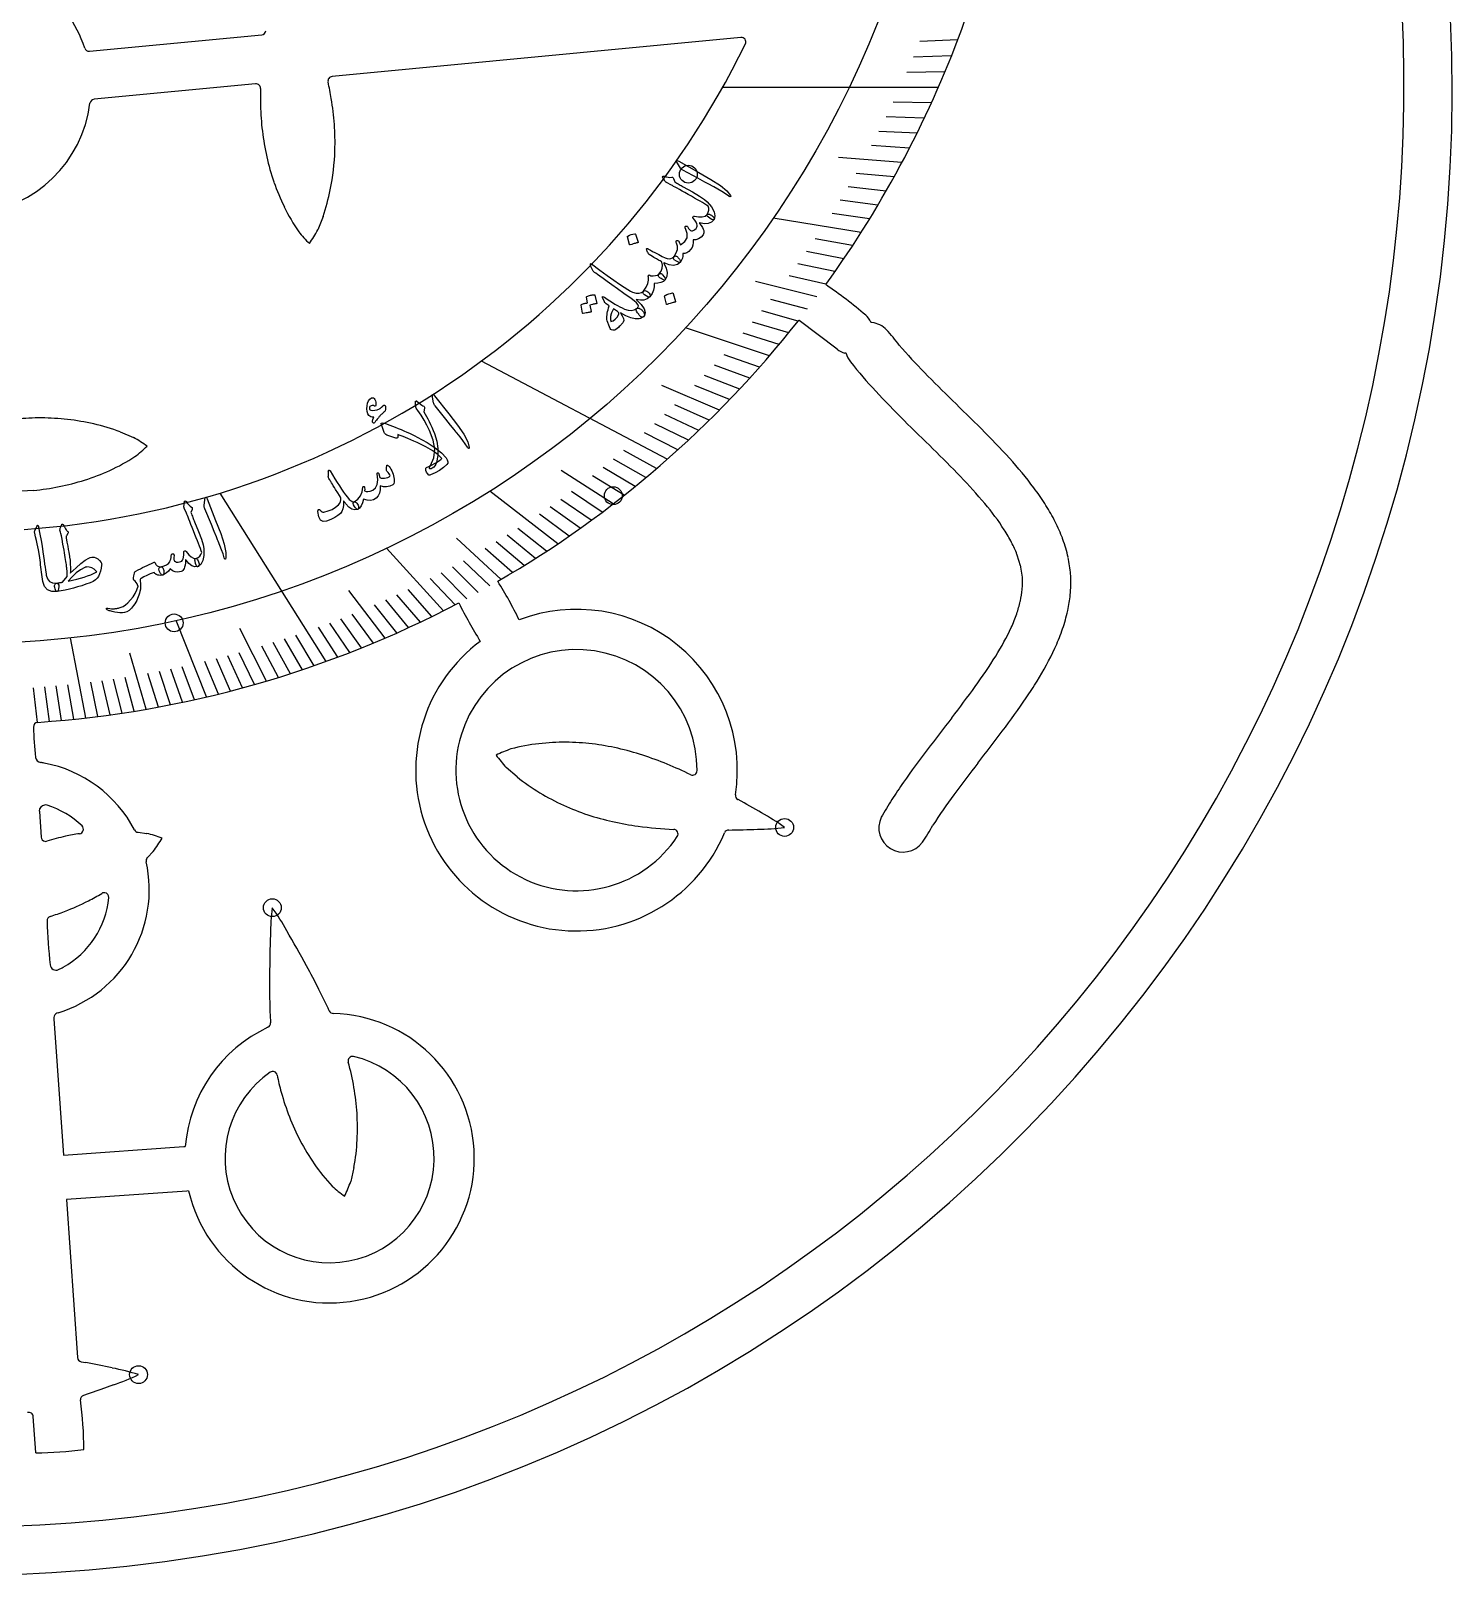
# Model space of a CAD drawing. Header units: millimetres. Extents: x -82 to 82, y -82 to 82.
# Drawn here: x 3.7 to 82.3, y -82.3 to 3.1 of the extents above; entities that cross this region are included whole.
import ezdxf

# ---------------------------------------------------------------- set-up
doc = ezdxf.new("R2010")
doc.units = ezdxf.units.MM
for name, color, linetype in [('CUT_INNER', 6, 'Continuous'), ('CUT_OUTER', 1, 'Continuous'), ('ENGRAVE', 7, 'Continuous'), ('ENGRAVE_FINE', 8, 'Continuous'), ('TEXT', 5, 'Continuous')]:
    doc.layers.add(name, color=color, linetype=linetype)

msp = doc.modelspace()

# ---------------------------------------------------------------- linework, layer by layer
at = {"layer": 'CUT_INNER'}
for points in [[(6.915, 2.003), (16.449, 2.916)], [(42.982, 2.774), (20.344, 0.606)], [(16.113, 0.201), (7.169, -0.655)], [(19.846, -7.139), (19.556, -7.878), (19.554, -7.882)], [(48.306, -14.491), (46.196, -12.895), (46.186, -12.887), (46.147, -12.938)], [(50.173, -12.987), (50.184, -13.016)], [(48.806, -14.72), (48.805, -14.714), (48.74, -14.701)], [(8.622, -19.068), (9.353, -19.376), (9.357, -19.379)], [(3.817, -22.305), (3.152, -22.351)], [(58.459, -26.484), (58.279, -25.898)], [(58.559, -27.109), (58.474, -26.549)], [(58.554, -27.786), (58.556, -27.756)], [(58.447, -28.45), (58.452, -28.426)], [(30.591, -38.17), (29.992, -37.65), (29.989, -37.647)], [(4.141, -40.063), (4.141, -40.076), (4.241, -41.502)], [(42.802, -39.41), (42.83, -39.425)], [(9.603, -41.23), (10.081, -41.291), (10.087, -41.292)], [(10.444, -42.289), (10.44, -42.294), (10.12, -42.632)], [(4.944, -51.551), (4.944, -51.563), (5.471, -59.096), (12.132, -58.63), (12.223, -58.628)], [(21.558, -59.781), (21.382, -60.554), (21.381, -60.559)], [(12.403, -61.083), (12.304, -61.094), (5.643, -61.56), (5.643, -61.56), (6.255, -70.31)], [(6.458, -70.538), (6.717, -70.588)], [(8.239, -71.817), (7.54, -72.068), (6.839, -72.313), (6.588, -72.399)], [(3.947, -75.581), (3.946, -75.576), (3.946, -75.571), (3.806, -73.574)], [(6.61, -75.395), (6.605, -75.396)]]:
    msp.add_lwpolyline(points, dxfattribs=at)
for centre, radius, start, end in [((0, 0), 79.679, 187.80326, 64.33658), ((0.002, 0.002), 6.998, 18.11177, 53.42777), ((0.001, 23.532), 58.817, 324.14845, 340.31332), ((16.426, 3.165), 0.25, 275.4688, 352.13932), ((43.006, 2.525), 0.25, 333.80859, 95.4688), ((0, 23.532), 48.112, 273.93291, 333.96509), ((6.891, 2.252), 0.25, 197.57812, 275.4688), ((16.136, -0.048), 0.25, 358.19762, 95.4688), ((20.368, 0.357), 0.25, 95.4688, 192.73998), ((7.987, -2.549), 12.467, 8.90486, 13.22262), ((7.193, -0.904), 0.25, 95.4688, 172.26563), ((28.825, -0.552), 12.448, 177.71421, 182.01426), ((4.95, -3.178), 15.565, 4.18248, 9.45934), ((0, 0), 7, 198.11788, 352.85878), ((31.954, -0.593), 15.575, 181.46051, 186.73077), ((30.183, -0.797), 13.792, 186.7511, 192.71858), ((6.723, -3.043), 13.787, 358.18974, 4.16208), ((29.432, -0.962), 13.023, 192.73733, 199.14773), ((7.622, -3.075), 12.888, 348.42199, 358.20406), ((28.999, -1.115), 12.564, 199.13782, 205.97318), ((8.588, -3.284), 11.9, 341.09444, 348.47443), ((26.899, -2.181), 10.21, 205.7562, 214.63654), ((25.493, -2.289), 9.02, 219.15083, 224.80993), ((10.287, -2.825), 10.557, 326.53997, 331.37447), ((32.392, -33.351), 27.145, 49.8663, 55.73763), ((49.051, -13.505), 1.235, 24.7859, 47.2859), ((0.005, 23.527), 58.811, 300.12836, 321.68105), ((50.175, -13.475), 0.459, 82.66956, 88.84486), ((50.088, -14.345), 1.333, 44.33015, 83.76194), ((42.653, -21.047), 11.342, 36.7328, 42.30235), ((49.051, -13.505), 1.235, 232.9109, 255.4109), ((76.076, 6.736), 32.141, 220.79534, 224.47898), ((50.093, -14.344), 1.341, 196.259, 218.89628), ((68.712, 0.185), 24.957, 218.01791, 222.93153), ((119.005, 48.775), 92.226, 224.42736, 225.78066), ((88.639, 18.668), 52.136, 222.88685, 225.36753), ((-77.202, -152.824), 189.091, 45.09261, 45.77451), ((4.197, -32.364), 14.07, 89.74284, 95.39938), ((4.206, -31.605), 13.311, 83.54692, 89.76636), ((4.258, -31.121), 12.824, 76.94495, 83.53687), ((4.479, -30.223), 11.9, 69.62564, 77.00563), ((316.249, 249.037), 375.982, 225.34828, 225.69023), ((4.064, -28.512), 10.557, 55.07117, 59.90567), ((24.6, -50.72), 44.908, 42.24333, 45.11841), ((3.846, -11.89), 10.21, 294.2874, 303.16774), ((3.918, -13.298), 9.02, 307.68203, 313.34113), ((2.881, -71.995), 72.639, 43.99774, 45.70198), ((2.834, -9.763), 12.564, 287.66902, 294.50438), ((41.117, -35.746), 22.614, 36.91461, 42.28924), ((2.547, -8.571), 13.792, 275.2823, 281.24978), ((2.693, -9.326), 13.023, 281.26853, 287.67893), ((34.67, -41.335), 28.473, 39.99013, 44.04924), ((45.237, -32.477), 17.357, 32.97623, 36.45851), ((45.48, -32.3), 14.385, 32.91703, 40.09122), ((48.555, -30.168), 13.317, 27.94726, 32.41063), ((51.013, -28.732), 10.473, 21.6982, 27.3102), ((49.115, -29.836), 9.995, 27.71092, 32.38227), ((50.111, -29.124), 8.784, 21.9208, 26.62188), ((58.65, -25.729), 2.267, 18.36081, 22.54828), ((54.008, -27.54), 7.248, 12.18218, 20.38862), ((57.654, -26.103), 0.658, 18.15218, 23.05951), ((57.826, -26.663), 0.658, 9.92303, 15.74149), ((49.503, -28.201), 11.795, 6.08938, 10.70064), ((9.158, -39.982), 23.972, 25.99874, 31.83067), ((49.097, -27.352), 9.468, 357.54986, 1.21658), ((58.145, -27.17), 0.419, 2.62205, 8.31891), ((54.113, -27.403), 7.13, 354.50511, 2.71131), ((58.832, -27.084), 2.404, 0.42937, 3.19999), ((48.55, -26.524), 10.084, 349.12845, 352.80792), ((49.605, -26.682), 11.69, 348.82484, 353.10028), ((0.002, 23.525), 58.81, 273.94352, 297.72603), ((49.481, -17.625), 24.661, 206.25284, 211.91262), ((33.878, -37.791), 8.902, 351.19973, 110.89126), ((45.138, -24.969), 13.756, 342.36041, 345.34019), ((58.845, -28.528), 2.267, 345.14912, 349.33658), ((45.007, -23.915), 14.251, 327.95876, 335.21919), ((49.013, -25.864), 9.797, 335.75175, 340.48291), ((51.395, -26.773), 9.921, 340.49029, 346.38167), ((33.878, -37.791), 8.903, 126.78561, 337.0819), ((49.043, -25.865), 12.442, 335.38603, 340.16748), ((33.878, -37.791), 6.677, 359.75493, 326.68394), ((33.074, -16.51), 28.295, 323.96276, 328.06915), ((44.93, -23.865), 17.014, 328.08981, 335.03145), ((-2.674, 9.416), 72.455, 322.29699, 324.01479), ((39.298, -20.536), 23.556, 325.76433, 328.45676), ((21.519, -8.425), 45.068, 322.86826, 325.75155), ((356.956, -268.449), 382.015, 142.31108, 142.64569), ((4.064, -35.396), 0.25, 94.04392, 184), ((26.563, -34.65), 22.761, 181.92104, 186.14357), ((-94.938, 79.63), 191.067, 322.22727, 322.89734), ((33.275, -45.115), 9.02, 109.61953, 115.27863), ((32.907, -46.476), 10.21, 96.2249, 105.10524), ((33.209, -48.811), 12.564, 89.60652, 96.44188), ((33.208, -49.27), 13.023, 83.20603, 89.61643), ((33.113, -50.033), 13.792, 77.2198, 83.18728), ((32.713, -51.77), 15.575, 71.92921, 77.19947), ((95.204, -68.674), 52.737, 142.62877, 145.04747), ((4.26, -37.043), 0.329, 187.4395, 260.116), ((2.492, -47.94), 10.71, 79.68533, 80.8045), ((3.105, -44.405), 7.122, 27.65803, 79.45074), ((37.853, -30.604), 10.557, 217.00867, 221.84317), ((31.647, -55.025), 19, 67.57266, 71.91624), ((29.395, -60.491), 24.911, 64.29518, 67.58155), ((128.771, -93.743), 91.959, 142.21847, 143.58186), ((37.989, -28.849), 11.9, 231.56314, 238.94313), ((40.305, -37.818), 0.25, 245.10442, 359.64844), ((73.889, -53.764), 26.725, 145.0692, 147.54359), ((38.477, -28.064), 12.824, 238.88245, 245.47437), ((42.923, -39.191), 0.25, 171.2157, 241.08966), ((80.624, -58.254), 32.146, 143.53706, 147.20286), ((4.469, -40.047), 0.329, 97.14557, 182.90681), ((4.469, -40.058), 0.34, 72.29704, 96.87744), ((3.106, -44.403), 4.894, 46.03951, 72.56578), ((38.677, -27.62), 13.311, 245.48442, 251.70386), ((-9.015, -132.249), 106.321, 60.01367, 60.8156), ((38.097, -51.167), 12.549, 54.42512, 61.30067), ((61.485, -46.165), 12.183, 146.38963, 151.77084), ((6.33, -41.06), 0.25, 277.60418, 46.05469), ((39.05, -26.474), 14.516, 251.72522, 257.38338), ((39.591, -24.034), 17.016, 257.40066, 262.23733), ((40.22, -19.389), 21.703, 262.24826, 267.47241), ((43.771, -28.519), 12.547, 270.57049, 277.45315), ((51.951, -40.99), 1.335, 153.93218, 323.38067), ((43.844, -35.502), 11.123, 325.60527, 331.31631), ((4.49, -41.484), 0.25, 184, 258.31963), ((4.49, -41.484), 0.25, 258.31963, 286.90411), ((7.684, -51.431), 10.197, 101.88153, 107.82338), ((7.329, -48.675), 7.43, 97.46916, 103.57899), ((9.634, -40.982), 0.25, 207.77807, 262.77575), ((7.46, -51.517), 10.557, 70.75867, 75.59317), ((3.205, -36.908), 9.02, 323.36953, 329.02863), ((39.249, -41.321), 0.25, 326.60156, 86.77058), ((42.308, -41.355), 0.25, 90.78992, 157.14844), ((40.646, 58.234), 99.353, 270.95682, 271.87446), ((10.301, -42.804), 0.25, 136.59925, 192.30469), ((3.105, -44.405), 7.122, 286.94232, 12.55185), ((3.105, -44.405), 4.896, 298.81274, 354.8339), ((0.607, -32.728), 13.792, 290.9698, 296.93728), ((3.449, -38.006), 7.801, 295.88819, 302.15443), ((7.733, -44.823), 0.25, 83.10518, 121.77082), ((7.733, -44.823), 0.25, 354.72656, 83.10518), ((4.815, -46.126), 0.25, 107.00635, 184), ((37.218, -45.068), 32.67, 181.88545, 186.16012), ((2.044, -36.86), 9.421, 286.63864, 291.80311), ((29.472, -47.034), 12.539, 172.54584, 179.42707), ((6.825, -52.712), 12.558, 28.6969, 35.57384), ((116.969, -50.181), 100.089, 178.12617, 179.40111), ((-63.978, -93.988), 94.51, 28.6853, 30.03557), ((5.063, -48.531), 0.329, 187.47677, 294.57421), ((3.268, -44.714), 4.547, 295.13639, 298.89134), ((-23.648, -71.932), 48.543, 26.95566, 28.69673), ((65.461, -49.62), 48.578, 179.42713, 181.16574), ((-4.883, -62.432), 27.51, 24.28358, 27.0349), ((5.273, -51.535), 0.33, 131.26492, 182.8952), ((5.279, -51.544), 0.34, 106.75922, 130.99469), ((20.209, -59.273), 8.012, 193.05159, 88.5486), ((41.342, -50.186), 24.453, 180.99033, 183.74301), ((20.419, -51.013), 0.25, 204.89558, 268.24219), ((20.208, -59.273), 8.012, 115.19479, 175.3852), ((16.692, -51.797), 0.25, 294.97722, 3.22942), ((20.209, -59.273), 5.787, 124.64182, 76.69413), ((21.484, -53.885), 0.25, 76.99236, 195.5664), ((17.062, -54.717), 0.25, 11.38135, 124.80469), ((27.807, -52.683), 10.686, 190.70649, 195.92239), ((7.255, -57.834), 14.517, 9.8503, 15.50846), ((8.442, -57.623), 13.311, 3.60942, 9.82886), ((30.832, -51.965), 13.792, 195.3448, 201.31228), ((30.114, -52.24), 13.023, 201.33103, 207.74143), ((8.928, -57.59), 12.824, 357.00745, 3.59937), ((29.708, -52.456), 12.564, 207.73152, 214.56688), ((9.851, -57.651), 11.9, 349.68814, 357.06813), ((27.791, -53.824), 10.21, 214.3499, 223.23024), ((11.462, -56.943), 10.557, 335.13367, 339.96817), ((26.418, -54.141), 9.02, 227.74453, 233.40363), ((6.505, -70.293), 0.25, 184, 259.15216), ((-13.792, -174.912), 106.321, 78.07617, 78.8781), ((5.861, -83.208), 12.538, 72.48316, 79.36472), ((4.23, -59.928), 12.547, 288.6329, 295.51564), ((6.668, -72.636), 0.25, 108.84969, 184), ((-15.49, -75.558), 22.101, 0.42174, 7.55099), ((3.557, -73.591), 0.25, 4, 104.83308), ((3.79, -54.173), 21.408, 270.4213, 277.556)]:
    msp.add_arc(centre, radius, start, end, dxfattribs=at)
at = {"layer": 'CUT_OUTER'}
msp.add_arc((0, 0), 82.35, 188.43803, 185.62553, dxfattribs=at)
at = {"layer": 'ENGRAVE'}
for points in [[(53.905, 0), (41.965, 0)], [(49.638, -8.021), (44.769, -7.235)], [(44.557, -14.863), (39.915, -13.314)], [(38.902, -20.584), (28.619, -15.143)], [(20.017, -31.775), (14.145, -22.454)], [(32.847, -25.26), (29.071, -22.356)], [(26.521, -28.967), (23.358, -25.512)], [(13.399, -33.739), (11.72, -29.51)], [(6.715, -34.901), (5.863, -30.472)]]:
    msp.add_lwpolyline(points, dxfattribs=at)
for centre, radius in [((0, 23.532), 54.322), ((40.068, -4.803), 0.494), ((35.914, -22.599), 0.494), ((11.602, -29.64), 0.494), ((45.399, -40.961), 0.494), ((17.039, -45.406), 0.494), ((9.635, -71.251), 0.494)]:
    msp.add_circle(centre, radius, dxfattribs=at)
at = {"layer": 'ENGRAVE_FINE'}
for points in [[(54.983, 2.641), (52.876, 2.54)], [(54.636, 1.749), (52.527, 1.681)], [(54.276, 0.868), (52.167, 0.835)], [(53.523, -0.856), (51.414, -0.823)], [(53.131, -1.7), (51.023, -1.633)], [(52.727, -2.533), (50.621, -2.431)], [(52.314, -3.353), (50.21, -3.218)], [(51.891, -4.161), (48.381, -3.879)], [(51.458, -4.957), (49.36, -4.755)], [(51.016, -5.741), (48.923, -5.505)], [(50.565, -6.513), (48.477, -6.244)], [(50.106, -7.273), (48.023, -6.971)], [(49.162, -8.758), (47.092, -8.389)], [(48.678, -9.483), (46.615, -9.081)], [(48.187, -10.196), (46.132, -9.761)], [(47.183, -11.587), (43.78, -10.751)], [(47.688, -10.897), (45.642, -10.429)], [(46.67, -12.265), (44.643, -11.732)], [(46.152, -12.931), (44.135, -12.366)], [(45.095, -14.23), (43.101, -13.601)], [(45.626, -13.587), (43.621, -12.989)], [(43.466, -16.095), (41.511, -15.371)], [(44.014, -15.484), (42.046, -14.792)], [(42.912, -16.694), (40.971, -15.939)], [(41.789, -17.859), (38.599, -16.496)], [(42.353, -17.282), (40.427, -16.496)], [(41.221, -18.425), (39.326, -17.578)], [(40.069, -19.526), (38.208, -18.619)], [(40.647, -18.981), (38.769, -18.104)], [(39.488, -20.06), (37.644, -19.124)], [(38.312, -21.097), (36.505, -20.102)], [(35.915, -23.048), (33.034, -21.199)], [(37.12, -22.093), (35.353, -21.041)], [(37.718, -21.6), (35.931, -20.577)], [(36.519, -22.575), (34.772, -21.495)], [(34.697, -23.962), (33.014, -22.8)], [(35.307, -23.51), (33.603, -22.375)], [(33.466, -24.837), (31.829, -23.622)], [(34.083, -24.404), (32.423, -23.216)], [(31.6, -26.076), (30.035, -24.785)], [(32.225, -25.673), (30.635, -24.406)], [(29.712, -27.23), (27.227, -24.953)], [(30.343, -26.855), (28.828, -25.514)], [(30.973, -26.47), (29.432, -25.154)], [(29.078, -27.596), (27.615, -26.207)], [(27.163, -28.638), (25.782, -27.182)], [(27.803, -28.3), (26.394, -26.866)], [(28.441, -27.952), (27.005, -26.541)], [(23.287, -30.48), (21.273, -27.844)], [(25.233, -29.599), (23.936, -28.078)], [(25.878, -29.287), (24.553, -27.788)], [(23.937, -30.195), (22.7, -28.634)], [(24.585, -29.901), (23.319, -28.36)], [(20.674, -31.533), (19.59, -29.88)], [(21.329, -31.282), (20.214, -29.647)], [(21.983, -31.023), (20.837, -29.406)], [(22.636, -30.756), (21.459, -29.157)], [(16.719, -32.86), (15.237, -29.946)], [(18.041, -32.451), (17.086, -30.733)], [(18.701, -32.234), (17.713, -30.531)], [(19.36, -32.009), (18.339, -30.322)], [(10.063, -34.419), (9.156, -31.315)], [(14.729, -33.412), (13.941, -31.624)], [(15.393, -33.236), (14.572, -31.461)], [(16.057, -33.052), (15.201, -31.291)], [(17.381, -32.659), (16.458, -30.926)], [(10.731, -34.299), (10.152, -32.446)], [(11.399, -34.171), (10.784, -32.328)], [(12.066, -34.035), (11.416, -32.202)], [(12.733, -33.891), (12.048, -32.069)], [(14.065, -33.58), (13.311, -31.78)], [(4.031, -35.148), (3.811, -33.231)], [(4.702, -35.098), (4.446, -33.185)], [(5.373, -35.04), (5.081, -33.132)], [(6.044, -34.974), (5.715, -33.071)], [(7.385, -34.82), (6.984, -32.929)], [(8.055, -34.732), (7.618, -32.847)], [(8.725, -34.635), (8.252, -32.757)], [(9.394, -34.531), (8.885, -32.661)]]:
    msp.add_lwpolyline(points, dxfattribs=at)
at = {"layer": 'TEXT'}
for points in [[(39.467, -4.187), (39.415, -4.093), (39.409, -4.043), (39.449, -4.036), (39.534, -4.072), (40.641, -4.703), (41.321, -5.09), (41.842, -5.431), (42.202, -5.729), (42.401, -5.984), (42.412, -6.013), (42.414, -6.033), (42.408, -6.045), (42.393, -6.049), (42.376, -6.048), (42.355, -6.042), (42.333, -6.031), (42.309, -6.016), (42.125, -5.888), (41.924, -5.76), (41.706, -5.633), (41.471, -5.506), (41.41, -5.472), (41.245, -5.381), (40.976, -5.234), (40.603, -5.029), (39.773, -4.579), (39.731, -4.552), (39.695, -4.524), (39.665, -4.493), (39.641, -4.461)], [(38.794, -5.208), (38.746, -5.131), (38.707, -5.071), (38.678, -5.026), (38.659, -4.998), (38.648, -4.979), (38.642, -4.962), (38.643, -4.946), (38.651, -4.931), (38.664, -4.919), (38.681, -4.912), (38.701, -4.912), (38.724, -4.919), (38.838, -4.951), (38.947, -4.971), (39.053, -4.978), (39.154, -4.971), (39.185, -4.971), (39.211, -4.983), (39.232, -5.008), (39.248, -5.045), (39.313, -5.228), (39.376, -5.264), (39.437, -5.3), (39.497, -5.335), (39.557, -5.369), (39.615, -5.402), (39.672, -5.435), (39.728, -5.466), (39.783, -5.497), (40.295, -5.783), (40.688, -6.016), (40.962, -6.195), (41.117, -6.323), (41.354, -6.617), (41.495, -6.88), (41.541, -7.111), (41.49, -7.311), (41.487, -7.316), (41.484, -7.32), (41.481, -7.324), (41.478, -7.328), (41.436, -7.336), (41.37, -7.312), (41.281, -7.257), (41.169, -7.17), (41.13, -7.135), (41.108, -7.1), (41.104, -7.066), (41.116, -7.033), (41.174, -6.911), (41.202, -6.794), (41.198, -6.682), (41.164, -6.575), (41.074, -6.515), (40.97, -6.449), (40.851, -6.376), (40.719, -6.298), (40.573, -6.213), (40.415, -6.123), (40.244, -6.027), (40.06, -5.926), (39.881, -5.824), (39.72, -5.733), (39.576, -5.653), (39.451, -5.583), (39.343, -5.523), (39.255, -5.474), (39.184, -5.434), (39.133, -5.404), (38.866, -5.268), (38.841, -5.252), (38.821, -5.236), (38.805, -5.222), (38.794, -5.208)], [(39.413, -8.613), (39.402, -8.583), (39.395, -8.555), (39.394, -8.53), (39.399, -8.508), (39.408, -8.489), (39.422, -8.477), (39.441, -8.469), (39.465, -8.468), (39.49, -8.473), (39.513, -8.488), (39.534, -8.513), (39.554, -8.547), (39.562, -8.566), (39.57, -8.586), (39.58, -8.606), (39.59, -8.626), (39.6, -8.646), (39.609, -8.668), (39.618, -8.69), (39.626, -8.713), (39.867, -8.532), (39.996, -8.322), (40.01, -8.083), (39.912, -7.816), (39.899, -7.786), (39.892, -7.759), (39.889, -7.736), (39.892, -7.715), (39.901, -7.697), (39.914, -7.683), (39.931, -7.674), (39.953, -7.671), (39.976, -7.674), (39.998, -7.685), (40.019, -7.704), (40.038, -7.731), (40.082, -7.799), (40.122, -7.852), (40.158, -7.891), (40.19, -7.915), (40.245, -7.936), (40.305, -7.934), (40.368, -7.909), (40.435, -7.862), (40.495, -7.8), (40.537, -7.739), (40.558, -7.677), (40.56, -7.615), (40.539, -7.544), (40.494, -7.456), (40.423, -7.351), (40.328, -7.228), (40.317, -7.212), (40.314, -7.194), (40.319, -7.175), (40.333, -7.153), (40.35, -7.134), (40.369, -7.122), (40.389, -7.118), (40.409, -7.12), (40.64, -7.168), (40.835, -7.169), (40.995, -7.122), (41.12, -7.029), (41.148, -7.012), (41.186, -7.008), (41.233, -7.019), (41.289, -7.044), (41.346, -7.074), (41.395, -7.107), (41.434, -7.143), (41.465, -7.181), (41.489, -7.22), (41.502, -7.254), (41.504, -7.283), (41.494, -7.307), (41.347, -7.45), (41.167, -7.53), (40.952, -7.547), (40.705, -7.502), (40.692, -7.5), (40.685, -7.502), (40.684, -7.51), (40.689, -7.523), (40.777, -7.651), (40.845, -7.761), (40.893, -7.852), (40.922, -7.926), (40.933, -7.991), (40.931, -8.052), (40.917, -8.108), (40.89, -8.162), (40.773, -8.294), (40.64, -8.383), (40.491, -8.431), (40.327, -8.436), (40.341, -8.586), (40.324, -8.726), (40.276, -8.858), (40.197, -8.979), (40.099, -9.079), (39.993, -9.149), (39.879, -9.189), (39.757, -9.199), (39.759, -9.335), (39.739, -9.459), (39.697, -9.568), (39.633, -9.664), (39.587, -9.685), (39.515, -9.67), (39.416, -9.62), (39.289, -9.534), (39.258, -9.5), (39.245, -9.46), (39.251, -9.415), (39.276, -9.365), (39.398, -9.16), (39.462, -8.966), (39.467, -8.784), (39.413, -8.613)], [(36.692, -8.268), (36.691, -8.259), (36.694, -8.25), (36.7, -8.241), (36.71, -8.231), (36.804, -8.185), (36.901, -8.148), (37.002, -8.122), (37.105, -8.105), (37.118, -8.106), (37.128, -8.11), (37.135, -8.118), (37.14, -8.128), (37.286, -8.563), (37.287, -8.576), (37.282, -8.586), (37.269, -8.593), (37.249, -8.598), (37.232, -8.602), (37.206, -8.608), (37.17, -8.618), (37.125, -8.63), (37.071, -8.645), (37.006, -8.664), (36.932, -8.687), (36.847, -8.713), (36.835, -8.715), (36.825, -8.714), (36.82, -8.709), (36.817, -8.7)], [(37.893, -9.247), (37.876, -9.231), (37.857, -9.203), (37.836, -9.163), (37.812, -9.111), (37.792, -9.059), (37.776, -9.017), (37.764, -8.984), (37.756, -8.961), (37.759, -8.933), (37.775, -8.92), (37.802, -8.923), (37.842, -8.941), (37.868, -8.955), (37.898, -8.972), (37.934, -8.991), (37.976, -9.012), (38.022, -9.036), (38.071, -9.063), (38.125, -9.092), (38.182, -9.125), (38.428, -9.255), (38.627, -9.354), (38.781, -9.423), (38.889, -9.462), (38.999, -9.478), (39.1, -9.467), (39.193, -9.429), (39.276, -9.365), (39.299, -9.346), (39.325, -9.334), (39.353, -9.33), (39.384, -9.332), (39.418, -9.342), (39.451, -9.361), (39.481, -9.388), (39.51, -9.424), (39.578, -9.512), (39.621, -9.582), (39.639, -9.632), (39.633, -9.664), (39.464, -9.796), (39.256, -9.848), (39.011, -9.821), (38.728, -9.715), (38.717, -9.712), (38.711, -9.712), (38.71, -9.716), (38.714, -9.723), (38.839, -9.998), (38.895, -10.243), (38.879, -10.457), (38.794, -10.641), (38.778, -10.656), (38.757, -10.663), (38.732, -10.662), (38.702, -10.651), (38.663, -10.632), (38.616, -10.606), (38.56, -10.572), (38.496, -10.533), (38.44, -10.486), (38.412, -10.438), (38.414, -10.386), (38.444, -10.333), (38.557, -10.165), (38.622, -9.998), (38.638, -9.831), (38.606, -9.665), (38.595, -9.653), (38.565, -9.633), (38.518, -9.607), (38.452, -9.574), (38.412, -9.553), (38.363, -9.527), (38.306, -9.494), (38.24, -9.456), (38.166, -9.411), (38.083, -9.362), (37.992, -9.307), (37.893, -9.247)], [(37.254, -12.47), (37.208, -12.389), (37.185, -12.322), (37.185, -12.271), (37.208, -12.235), (37.251, -12.196), (37.281, -12.16), (37.298, -12.128), (37.302, -12.099), (37.272, -12.013), (37.197, -11.915), (37.075, -11.803), (36.908, -11.679), (36.506, -11.4), (36.149, -11.15), (35.837, -10.93), (35.569, -10.74), (35.346, -10.58), (35.167, -10.452), (35.031, -10.354), (34.94, -10.288), (34.881, -10.242), (34.835, -10.201), (34.801, -10.165), (34.779, -10.133), (34.661, -9.868), (34.645, -9.795), (34.65, -9.755), (34.673, -9.747), (34.717, -9.772), (35.176, -10.115), (35.584, -10.415), (35.943, -10.671), (36.252, -10.884), (36.511, -11.056), (36.718, -11.186), (36.874, -11.275), (36.98, -11.325), (37.178, -11.379), (37.346, -11.388), (37.484, -11.354), (37.592, -11.276), (37.627, -11.252), (37.669, -11.244), (37.721, -11.253), (37.78, -11.279), (37.829, -11.309), (37.871, -11.346), (37.906, -11.39), (37.933, -11.441), (37.95, -11.49), (37.955, -11.532), (37.95, -11.566), (37.934, -11.593), (37.788, -11.71), (37.614, -11.774), (37.413, -11.784), (37.185, -11.741), (37.459, -12.018), (37.625, -12.259), (37.685, -12.464), (37.637, -12.633), (37.613, -12.665), (37.587, -12.688), (37.561, -12.703), (37.533, -12.71), (37.5, -12.71), (37.465, -12.697), (37.429, -12.675), (37.392, -12.64), (37.374, -12.619), (37.355, -12.597), (37.337, -12.576), (37.32, -12.555), (37.302, -12.534), (37.285, -12.513), (37.27, -12.492), (37.254, -12.47)], [(38.444, -10.333), (38.481, -10.311), (38.512, -10.297), (38.536, -10.292), (38.553, -10.296), (38.573, -10.308), (38.595, -10.326), (38.619, -10.349), (38.646, -10.378), (38.726, -10.475), (38.778, -10.552), (38.8, -10.607), (38.794, -10.641), (38.685, -10.735), (38.546, -10.802), (38.377, -10.842), (38.18, -10.855), (38.183, -11.041), (38.143, -11.226), (38.059, -11.412), (37.931, -11.597), (37.911, -11.611), (37.887, -11.616), (37.859, -11.61), (37.827, -11.594), (37.639, -11.477), (37.618, -11.464), (37.6, -11.444), (37.585, -11.419), (37.574, -11.388), (37.568, -11.359), (37.569, -11.332), (37.576, -11.305), (37.589, -11.28), (37.739, -11.06), (37.833, -10.852), (37.872, -10.659), (37.856, -10.48), (37.852, -10.457), (37.854, -10.436), (37.861, -10.416), (37.874, -10.398), (37.889, -10.385), (37.906, -10.38), (37.922, -10.383), (37.94, -10.394), (37.955, -10.407), (37.968, -10.416), (37.981, -10.423), (37.993, -10.428), (38.129, -10.432), (38.25, -10.418), (38.355, -10.385), (38.444, -10.333)], [(34.432, -11.607), (34.432, -11.598), (34.435, -11.589), (34.443, -11.581), (34.453, -11.572), (34.502, -11.551), (34.551, -11.532), (34.6, -11.516), (34.649, -11.502), (34.7, -11.491), (34.751, -11.482), (34.803, -11.476), (34.857, -11.472), (34.87, -11.474), (34.88, -11.479), (34.888, -11.488), (34.893, -11.501), (34.998, -11.952), (34.996, -11.96), (34.989, -11.967), (34.977, -11.973), (34.958, -11.977), (34.943, -11.978), (34.921, -11.981), (34.891, -11.987), (34.854, -11.995), (34.809, -12.005), (34.756, -12.018), (34.694, -12.033), (34.624, -12.05), (34.698, -12.403), (34.698, -12.416), (34.691, -12.426), (34.678, -12.432), (34.658, -12.435), (34.64, -12.438), (34.613, -12.442), (34.576, -12.449), (34.53, -12.457), (34.474, -12.468), (34.407, -12.482), (34.33, -12.498), (34.243, -12.517), (34.232, -12.517), (34.224, -12.513), (34.219, -12.507), (34.218, -12.498), (34.136, -12.053), (34.136, -12.044), (34.139, -12.035), (34.147, -12.027), (34.158, -12.018), (34.198, -11.999), (34.239, -11.982), (34.28, -11.968), (34.322, -11.956), (34.365, -11.947), (34.408, -11.939), (34.451, -11.934), (34.494, -11.93)], [(36.533, -12.267), (36.731, -12.335), (36.909, -12.352), (37.068, -12.318), (37.208, -12.235), (37.248, -12.213), (37.293, -12.209), (37.346, -12.223), (37.404, -12.255), (37.432, -12.275), (37.459, -12.296), (37.486, -12.319), (37.512, -12.344), (37.538, -12.37), (37.561, -12.398), (37.583, -12.427), (37.602, -12.459), (37.632, -12.515), (37.648, -12.562), (37.651, -12.6), (37.641, -12.629), (37.579, -12.693), (37.509, -12.743), (37.429, -12.781), (37.341, -12.805), (37.126, -12.808), (36.882, -12.753), (36.61, -12.641), (36.31, -12.472), (36.414, -12.647), (36.475, -12.791), (36.493, -12.905), (36.47, -12.987), (36.446, -13.021), (36.42, -13.055), (36.391, -13.09), (36.359, -13.126), (36.325, -13.163), (36.288, -13.201), (36.247, -13.24), (36.203, -13.28), (36.121, -13.351), (36.053, -13.402), (36.001, -13.432), (35.964, -13.442), (35.886, -13.441), (35.823, -13.423), (35.775, -13.39), (35.741, -13.34), (35.661, -13.162), (35.603, -13.02), (35.567, -12.913), (35.555, -12.842), (35.553, -12.762), (35.556, -12.677), (35.566, -12.589), (35.58, -12.498), (35.599, -12.403), (35.624, -12.305), (35.654, -12.202), (35.69, -12.097), (35.521, -11.972), (35.502, -11.956), (35.484, -11.941), (35.468, -11.928), (35.454, -11.915), (35.441, -11.903), (35.431, -11.892), (35.424, -11.88), (35.419, -11.869), (35.319, -11.625), (35.31, -11.588), (35.326, -11.573), (35.366, -11.583), (35.431, -11.615), (35.578, -11.719), (35.723, -11.817), (35.865, -11.908), (36.005, -11.992), (36.142, -12.07), (36.276, -12.141), (36.407, -12.207), (36.533, -12.267)], [(38.756, -11.554), (38.756, -11.545), (38.759, -11.535), (38.767, -11.525), (38.777, -11.515), (38.877, -11.466), (38.98, -11.426), (39.085, -11.397), (39.193, -11.378), (39.206, -11.379), (39.216, -11.383), (39.223, -11.391), (39.227, -11.402), (39.352, -11.853), (39.353, -11.866), (39.346, -11.877), (39.333, -11.884), (39.312, -11.889), (39.294, -11.894), (39.267, -11.901), (39.229, -11.912), (39.182, -11.925), (39.125, -11.942), (39.057, -11.963), (38.979, -11.987), (38.89, -12.016), (38.877, -12.018), (38.867, -12.017), (38.861, -12.012), (38.859, -12.003)], [(35.917, -12.25), (35.899, -12.284), (35.88, -12.32), (35.862, -12.357), (35.844, -12.397), (35.826, -12.438), (35.811, -12.483), (35.797, -12.53), (35.785, -12.58), (35.773, -12.629), (35.765, -12.678), (35.759, -12.726), (35.757, -12.774), (35.759, -12.821), (35.764, -12.868), (35.772, -12.913), (35.785, -12.958), (35.907, -12.913), (36.02, -12.83), (36.122, -12.71), (36.214, -12.554), (36.22, -12.521), (36.212, -12.485), (36.189, -12.446), (36.152, -12.403)], [(25.912, -17.144), (25.901, -17.038), (25.914, -16.989), (25.954, -16.997), (26.019, -17.063), (26.801, -18.069), (27.282, -18.686), (27.633, -19.2), (27.853, -19.612), (27.94, -19.924), (27.939, -19.954), (27.933, -19.974), (27.923, -19.983), (27.908, -19.981), (27.892, -19.973), (27.875, -19.96), (27.859, -19.942), (27.842, -19.918), (27.721, -19.729), (27.584, -19.535), (27.431, -19.334), (27.262, -19.127), (27.219, -19.073), (27.101, -18.926), (26.909, -18.687), (26.642, -18.355), (26.047, -17.623), (26.018, -17.582), (25.995, -17.542), (25.979, -17.502), (25.969, -17.463)], [(23.267, -17.93), (23.218, -17.972), (23.172, -18.011), (23.131, -18.048), (23.092, -18.081), (23.058, -18.112), (23.029, -18.14), (23.003, -18.166), (22.983, -18.189), (22.962, -18.214), (22.938, -18.244), (22.91, -18.28), (22.877, -18.321), (22.841, -18.368), (22.801, -18.42), (22.758, -18.479), (22.71, -18.544), (22.689, -18.567), (22.667, -18.579), (22.643, -18.58), (22.619, -18.57), (22.586, -18.53), (22.583, -18.464), (22.609, -18.373), (22.665, -18.256), (22.572, -18.252), (22.493, -18.234), (22.43, -18.204), (22.383, -18.162), (22.325, -18.063), (22.29, -17.942), (22.276, -17.799), (22.283, -17.633), (22.312, -17.472), (22.361, -17.344), (22.431, -17.25), (22.523, -17.188), (22.585, -17.173), (22.639, -17.183), (22.684, -17.219), (22.721, -17.28), (22.749, -17.352), (22.768, -17.423), (22.777, -17.491), (22.777, -17.557), (22.768, -17.608), (22.75, -17.638), (22.724, -17.647), (22.689, -17.635), (22.644, -17.613), (22.6, -17.603), (22.557, -17.605), (22.515, -17.618), (22.476, -17.64), (22.445, -17.668), (22.425, -17.703), (22.415, -17.744), (22.414, -17.787), (22.425, -17.821), (22.448, -17.845), (22.483, -17.86), (22.595, -17.88), (22.715, -17.873), (22.843, -17.841), (22.979, -17.782), (22.99, -17.776), (23.002, -17.768), (23.015, -17.758), (23.028, -17.746), (23.043, -17.734), (23.058, -17.72), (23.075, -17.705), (23.093, -17.689), (23.113, -17.672), (23.13, -17.657), (23.146, -17.643), (23.16, -17.631), (23.172, -17.62), (23.183, -17.611), (23.193, -17.604), (23.202, -17.598), (23.221, -17.59), (23.238, -17.588), (23.255, -17.592), (23.27, -17.601), (23.283, -17.612), (23.292, -17.623), (23.299, -17.635), (23.303, -17.648), (23.308, -17.753), (23.304, -17.835), (23.29, -17.894), (23.267, -17.93)], [(26.132, -20.752), (26.096, -20.852), (26.044, -20.94), (25.975, -21.016), (25.891, -21.079), (25.838, -21.106), (25.796, -21.119), (25.765, -21.118), (25.747, -21.102), (25.739, -21.073), (25.744, -21.035), (25.762, -20.988), (25.794, -20.932), (25.978, -20.498), (26.03, -20.028), (25.95, -19.522), (25.742, -18.981), (25.597, -18.697), (25.441, -18.42), (25.274, -18.15), (25.097, -17.888), (25.046, -17.812), (25.009, -17.749), (24.986, -17.7), (24.978, -17.663), (24.976, -17.61), (24.973, -17.563), (24.971, -17.522), (24.969, -17.487), (24.967, -17.458), (24.965, -17.435), (24.965, -17.417), (24.964, -17.405), (24.968, -17.387), (24.974, -17.373), (24.982, -17.363), (24.993, -17.357), (25.009, -17.355), (25.023, -17.355), (25.035, -17.36), (25.045, -17.368), (25.148, -17.465), (25.237, -17.54), (25.312, -17.592), (25.374, -17.622), (25.419, -17.642), (25.449, -17.67), (25.462, -17.706), (25.46, -17.751), (25.42, -17.952), (25.499, -18.077), (25.577, -18.209), (25.653, -18.349), (25.727, -18.496), (25.8, -18.651), (25.872, -18.814), (25.942, -18.984), (26.012, -19.162), (26.141, -19.582), (26.204, -19.986), (26.202, -20.376), (26.132, -20.752)], [(25.581, -21.036), (25.745, -20.96), (25.892, -20.887), (26.021, -20.818), (26.134, -20.754), (26.229, -20.694), (26.307, -20.638), (26.37, -20.587), (26.416, -20.541), (26.216, -20.335), (25.921, -20.121), (25.532, -19.897), (25.051, -19.662), (24.869, -19.578), (24.7, -19.501), (24.546, -19.433), (24.405, -19.372), (24.279, -19.32), (24.166, -19.276), (24.067, -19.242), (23.982, -19.216), (23.983, -19.37), (23.963, -19.4), (23.937, -19.416), (23.905, -19.42), (23.867, -19.41), (23.38, -19.241), (23.331, -19.216), (23.289, -19.183), (23.256, -19.142), (23.231, -19.092), (23.076, -18.664), (23.066, -18.633), (23.064, -18.608), (23.068, -18.59), (23.08, -18.579), (23.16, -18.573), (23.312, -18.609), (23.538, -18.686), (23.837, -18.804), (24.004, -18.872), (24.168, -18.941), (24.327, -19.009), (24.483, -19.077), (24.635, -19.146), (24.782, -19.215), (24.926, -19.284), (25.066, -19.353), (25.611, -19.65), (26.06, -19.94), (26.41, -20.225), (26.66, -20.508), (26.724, -20.621), (26.753, -20.72), (26.746, -20.805), (26.703, -20.876), (26.512, -21.047), (26.295, -21.2), (26.054, -21.334), (25.788, -21.449), (25.763, -21.459), (25.741, -21.463), (25.722, -21.461), (25.706, -21.454), (25.623, -21.378), (25.568, -21.296), (25.541, -21.208), (25.541, -21.113), (25.546, -21.082), (25.555, -21.059), (25.567, -21.044), (25.581, -21.036)], [(21.571, -22.938), (21.613, -22.939), (21.652, -22.952), (21.689, -22.978), (21.723, -23.016), (21.757, -23.067), (21.784, -23.119), (21.803, -23.172), (21.814, -23.225), (21.817, -23.274), (21.81, -23.312), (21.793, -23.342), (21.767, -23.361), (21.606, -23.388), (21.442, -23.344), (21.275, -23.229), (21.107, -23.043), (21.081, -23.009), (21.059, -22.98), (21.04, -22.955), (21.024, -22.935), (21.012, -22.919), (21.003, -22.908), (20.998, -22.902), (20.996, -22.899), (20.983, -22.889), (20.974, -22.888), (20.97, -22.898), (20.97, -22.917), (20.971, -23.135), (20.944, -23.318), (20.89, -23.466), (20.808, -23.579), (20.669, -23.7), (20.493, -23.813), (20.281, -23.918), (20.033, -24.015), (19.848, -24.034), (19.708, -23.951), (19.613, -23.764), (19.563, -23.476), (19.563, -23.439), (19.57, -23.409), (19.583, -23.386), (19.603, -23.37), (19.626, -23.363), (19.649, -23.366), (19.673, -23.38), (19.696, -23.404), (19.746, -23.456), (19.796, -23.49), (19.844, -23.507), (19.892, -23.507), (20.134, -23.445), (20.351, -23.355), (20.542, -23.239), (20.708, -23.097), (20.772, -23.017), (20.814, -22.928), (20.834, -22.83), (20.832, -22.724), (20.81, -22.683), (20.754, -22.59), (20.664, -22.445), (20.539, -22.248), (20.473, -22.142), (20.413, -22.046), (20.361, -21.961), (20.315, -21.885), (20.276, -21.821), (20.243, -21.768), (20.217, -21.727), (20.197, -21.697), (20.171, -21.65), (20.153, -21.606), (20.142, -21.566), (20.139, -21.53), (20.14, -21.483), (20.14, -21.439), (20.141, -21.399), (20.141, -21.361), (20.141, -21.328), (20.141, -21.297), (20.14, -21.27), (20.139, -21.246), (20.14, -21.226), (20.145, -21.211), (20.155, -21.2), (20.17, -21.192), (20.189, -21.192), (20.206, -21.196), (20.22, -21.206), (20.232, -21.221), (20.369, -21.45), (20.502, -21.666), (20.63, -21.868), (20.753, -22.057), (20.871, -22.233), (20.985, -22.396), (21.093, -22.546), (21.195, -22.684), (21.3, -22.807), (21.398, -22.891), (21.488, -22.935), (21.571, -22.938)], [(23.375, -20.919), (23.381, -20.907), (23.394, -20.904), (23.413, -20.908), (23.439, -20.921), (23.474, -20.947), (23.512, -20.99), (23.554, -21.051), (23.601, -21.128), (23.65, -21.218), (23.692, -21.308), (23.726, -21.4), (23.753, -21.493), (23.787, -21.683), (23.791, -21.83), (23.765, -21.934), (23.709, -21.995), (23.541, -22.071), (23.367, -22.106), (23.189, -22.102), (23.007, -22.058), (23.006, -22.273), (22.968, -22.459), (22.895, -22.615), (22.786, -22.742), (22.647, -22.826), (22.482, -22.861), (22.292, -22.848), (22.078, -22.786), (22.029, -22.997), (21.96, -23.164), (21.873, -23.285), (21.767, -23.361), (21.738, -23.359), (21.698, -23.33), (21.647, -23.275), (21.585, -23.194), (21.537, -23.108), (21.518, -23.037), (21.53, -22.98), (21.571, -22.938), (21.766, -22.787), (21.912, -22.602), (22.007, -22.383), (22.052, -22.131), (22.055, -22.117), (22.059, -22.106), (22.066, -22.098), (22.074, -22.092), (22.085, -22.088), (22.097, -22.087), (22.109, -22.088), (22.12, -22.093), (22.137, -22.116), (22.147, -22.163), (22.151, -22.235), (22.149, -22.332), (22.23, -22.366), (22.332, -22.371), (22.455, -22.346), (22.599, -22.291), (22.753, -22.171), (22.844, -21.98), (22.872, -21.719), (22.837, -21.39), (22.835, -21.373), (22.836, -21.36), (22.84, -21.35), (22.848, -21.343), (22.862, -21.338), (22.875, -21.336), (22.887, -21.337), (22.899, -21.341), (22.91, -21.349), (22.92, -21.359), (22.927, -21.37), (22.931, -21.382), (22.984, -21.6), (23.063, -21.62), (23.149, -21.629), (23.243, -21.626), (23.346, -21.612), (23.441, -21.588), (23.507, -21.559), (23.545, -21.525), (23.555, -21.486), (23.541, -21.441), (23.507, -21.385), (23.451, -21.319), (23.375, -21.241), (23.366, -21.212), (23.363, -21.149), (23.366, -21.052), (23.375, -20.919)], [(12.143, -23.196), (12.154, -23.106), (12.162, -23.035), (12.167, -22.982), (12.169, -22.948), (12.173, -22.926), (12.18, -22.909), (12.19, -22.897), (12.205, -22.891), (12.223, -22.889), (12.24, -22.895), (12.256, -22.907), (12.27, -22.927), (12.338, -23.024), (12.411, -23.108), (12.489, -23.179), (12.572, -23.238), (12.597, -23.257), (12.609, -23.283), (12.61, -23.315), (12.599, -23.354), (12.535, -23.538), (12.56, -23.605), (12.586, -23.671), (12.611, -23.736), (12.636, -23.8), (12.66, -23.863), (12.684, -23.924), (12.708, -23.984), (12.732, -24.043), (12.95, -24.586), (13.11, -25.014), (13.21, -25.326), (13.251, -25.523), (13.251, -25.9), (13.196, -26.193), (13.085, -26.402), (12.921, -26.526), (12.916, -26.527), (12.911, -26.529), (12.905, -26.53), (12.9, -26.531), (12.863, -26.511), (12.827, -26.451), (12.792, -26.353), (12.759, -26.215), (12.751, -26.163), (12.756, -26.122), (12.773, -26.093), (12.804, -26.075), (12.926, -26.016), (13.021, -25.942), (13.088, -25.853), (13.129, -25.749), (13.097, -25.645), (13.057, -25.528), (13.011, -25.397), (12.957, -25.253), (12.896, -25.096), (12.83, -24.926), (12.757, -24.744), (12.678, -24.55), (12.602, -24.358), (12.534, -24.186), (12.473, -24.033), (12.419, -23.9), (12.373, -23.787), (12.335, -23.692), (12.305, -23.617), (12.284, -23.561), (12.161, -23.288), (12.152, -23.26), (12.146, -23.235), (12.143, -23.214), (12.143, -23.196)], [(13.308, -22.824), (13.326, -22.719), (13.353, -22.676), (13.389, -22.695), (13.432, -22.777), (13.898, -23.963), (14.184, -24.691), (14.374, -25.284), (14.468, -25.741), (14.463, -26.065), (14.453, -26.094), (14.442, -26.111), (14.43, -26.117), (14.416, -26.111), (14.403, -26.099), (14.391, -26.082), (14.38, -26.059), (14.371, -26.032), (14.309, -25.817), (14.232, -25.591), (14.142, -25.355), (14.039, -25.109), (14.013, -25.044), (13.942, -24.87), (13.825, -24.586), (13.664, -24.193), (13.3, -23.322), (13.284, -23.274), (13.274, -23.229), (13.27, -23.187), (13.271, -23.147)], [(4.021, -24.268), (4.03, -24.252), (4.038, -24.241), (4.045, -24.235), (4.053, -24.234), (4.065, -24.24), (4.077, -24.26), (4.089, -24.293), (4.101, -24.34), (4.175, -24.721), (4.239, -25.075), (4.294, -25.4), (4.339, -25.697), (4.374, -25.951), (4.405, -26.178), (4.434, -26.38), (4.458, -26.555), (4.48, -26.703), (4.497, -26.825), (4.511, -26.921), (4.521, -26.991), (4.585, -27.197), (4.701, -27.341), (4.869, -27.425), (5.087, -27.447), (5.148, -27.457), (5.19, -27.489), (5.212, -27.544), (5.215, -27.622), (5.203, -27.746), (5.185, -27.836), (5.162, -27.891), (5.133, -27.911), (4.825, -27.901), (4.591, -27.804), (4.43, -27.62), (4.343, -27.35), (4.322, -27.219), (4.302, -27.087), (4.283, -26.956), (4.265, -26.824), (4.247, -26.691), (4.23, -26.558), (4.213, -26.425), (4.197, -26.291), (4.166, -26.036), (4.133, -25.807), (4.099, -25.604), (4.064, -25.427), (4.025, -25.256), (3.982, -25.075), (3.934, -24.883), (3.883, -24.68), (3.875, -24.643), (3.873, -24.609), (3.877, -24.578), (3.887, -24.55)], [(5.378, -24.197), (5.389, -24.183), (5.398, -24.173), (5.407, -24.168), (5.415, -24.167), (5.425, -24.171), (5.434, -24.178), (5.444, -24.189), (5.453, -24.204), (5.492, -24.27), (5.529, -24.331), (5.564, -24.387), (5.597, -24.438), (5.628, -24.483), (5.657, -24.522), (5.684, -24.555), (5.71, -24.581), (5.73, -24.603), (5.738, -24.627), (5.736, -24.654), (5.723, -24.684), (5.639, -24.824), (5.629, -24.848), (5.624, -24.874), (5.623, -24.903), (5.627, -24.935), (5.671, -25.176), (5.71, -25.388), (5.743, -25.572), (5.77, -25.727), (5.792, -25.853), (5.808, -25.952), (5.819, -26.022), (5.825, -26.065), (5.839, -26.19), (5.849, -26.31), (5.857, -26.423), (5.862, -26.53), (5.863, -26.631), (5.863, -26.725), (5.86, -26.814), (5.855, -26.896), (6.171, -26.587), (6.446, -26.343), (6.679, -26.166), (6.874, -26.056), (6.962, -26.021), (7.043, -26.001), (7.116, -25.994), (7.181, -26.002), (7.277, -26.035), (7.372, -26.097), (7.467, -26.185), (7.562, -26.301), (7.579, -26.33), (7.589, -26.364), (7.593, -26.404), (7.59, -26.449), (7.563, -26.614), (7.525, -26.773), (7.476, -26.926), (7.415, -27.072), (7.35, -27.17), (7.25, -27.261), (7.115, -27.345), (6.946, -27.421), (6.717, -27.504), (6.488, -27.581), (6.26, -27.652), (6.032, -27.717), (5.806, -27.776), (5.58, -27.828), (5.356, -27.873), (5.133, -27.911), (5.107, -27.907), (5.082, -27.888), (5.057, -27.854), (5.033, -27.807), (5.01, -27.747), (4.995, -27.689), (4.988, -27.633), (4.989, -27.577), (4.999, -27.527), (5.019, -27.489), (5.048, -27.463), (5.087, -27.447), (5.14, -27.439), (5.19, -27.43), (5.236, -27.422), (5.28, -27.412), (5.321, -27.403), (5.359, -27.395), (5.395, -27.387), (5.427, -27.381), (5.687, -27.071), (5.688, -27.059), (5.689, -27.043), (5.689, -27.024), (5.689, -27.001), (5.689, -26.974), (5.688, -26.944), (5.687, -26.91), (5.685, -26.873), (5.683, -26.833), (5.68, -26.79), (5.676, -26.744), (5.67, -26.695), (5.665, -26.644), (5.659, -26.59), (5.652, -26.534), (5.646, -26.476), (5.638, -26.411), (5.627, -26.332), (5.613, -26.241), (5.597, -26.138), (5.578, -26.022), (5.557, -25.895), (5.533, -25.756), (5.507, -25.606), (5.448, -25.273), (5.399, -25.009), (5.359, -24.816), (5.33, -24.693), (5.308, -24.613), (5.293, -24.553), (5.285, -24.512), (5.282, -24.489), (5.293, -24.445), (5.303, -24.404), (5.315, -24.365), (5.327, -24.328), (5.339, -24.294), (5.352, -24.26), (5.365, -24.228), (5.378, -24.197)], [(10.98, -26.987), (10.898, -27.001), (10.823, -27.007), (10.755, -27.003), (10.694, -26.99), (10.666, -26.982), (10.64, -26.97), (10.614, -26.956), (10.589, -26.938), (10.565, -26.919), (10.541, -26.898), (10.517, -26.876), (10.493, -26.853), (10.285, -26.929), (10.096, -27.008), (9.925, -27.09), (9.774, -27.176), (9.744, -27.202), (9.725, -27.232), (9.716, -27.268), (9.719, -27.308), (9.737, -27.474), (9.742, -27.627), (9.734, -27.767), (9.712, -27.895), (9.685, -27.997), (9.654, -28.097), (9.617, -28.196), (9.576, -28.294), (9.53, -28.391), (9.479, -28.486), (9.423, -28.579), (9.362, -28.67), (9.239, -28.828), (9.115, -28.947), (8.989, -29.026), (8.863, -29.067), (8.738, -29.081), (8.605, -29.083), (8.464, -29.071), (8.314, -29.047), (8.241, -29.03), (8.173, -29.013), (8.112, -28.996), (8.057, -28.979), (8.007, -28.963), (7.964, -28.947), (7.926, -28.932), (7.894, -28.918), (7.873, -28.904), (7.861, -28.889), (7.855, -28.87), (7.856, -28.85), (7.864, -28.832), (7.879, -28.822), (7.901, -28.819), (7.929, -28.823), (8.039, -28.844), (8.137, -28.856), (8.225, -28.859), (8.3, -28.855), (8.339, -28.851), (8.38, -28.845), (8.424, -28.837), (8.469, -28.828), (8.516, -28.817), (8.566, -28.804), (8.617, -28.79), (8.671, -28.774), (8.782, -28.724), (8.906, -28.64), (9.044, -28.521), (9.193, -28.369), (9.336, -28.194), (9.451, -28.009), (9.541, -27.814), (9.604, -27.61), (9.606, -27.601), (9.606, -27.593), (9.603, -27.586), (9.598, -27.579), (9.55, -27.485), (9.498, -27.403), (9.441, -27.332), (9.379, -27.272), (9.357, -27.23), (9.354, -27.15), (9.369, -27.033), (9.402, -26.878), (9.415, -26.846), (9.433, -26.82), (9.456, -26.797), (9.485, -26.778), (9.612, -26.71), (9.737, -26.644), (9.86, -26.58), (9.982, -26.518), (10.102, -26.458), (10.223, -26.401), (10.342, -26.346), (10.462, -26.293), (10.491, -26.284), (10.516, -26.284), (10.536, -26.295), (10.552, -26.316), (10.573, -26.367), (10.599, -26.412), (10.628, -26.451), (10.662, -26.484), (10.702, -26.507), (10.752, -26.523), (10.811, -26.531), (10.881, -26.532), (10.916, -26.538), (10.948, -26.558), (10.976, -26.591), (11, -26.638), (11.02, -26.692), (11.033, -26.748), (11.039, -26.805), (11.039, -26.863), (11.032, -26.913), (11.02, -26.951), (11.003, -26.975), (10.98, -26.987)], [(10.87, -26.534), (11.045, -26.485), (11.186, -26.422), (11.292, -26.345), (11.365, -26.254), (11.392, -26.19), (11.415, -26.111), (11.433, -26.018), (11.446, -25.911), (11.452, -25.879), (11.461, -25.853), (11.474, -25.834), (11.489, -25.822), (11.509, -25.812), (11.528, -25.81), (11.547, -25.814), (11.564, -25.825), (11.581, -25.844), (11.592, -25.866), (11.598, -25.893), (11.598, -25.924), (11.589, -26.005), (11.587, -26.071), (11.591, -26.124), (11.6, -26.163), (11.63, -26.214), (11.677, -26.25), (11.74, -26.27), (11.82, -26.276), (11.905, -26.267), (11.974, -26.247), (12.027, -26.216), (12.064, -26.175), (12.096, -26.101), (12.118, -26), (12.131, -25.871), (12.134, -25.715), (12.135, -25.696), (12.145, -25.68), (12.163, -25.668), (12.189, -25.659), (12.215, -25.655), (12.237, -25.657), (12.255, -25.666), (12.27, -25.681), (12.413, -25.865), (12.551, -25.991), (12.683, -26.061), (12.809, -26.073), (12.839, -26.078), (12.87, -26.103), (12.903, -26.148), (12.937, -26.212), (12.958, -26.264), (12.973, -26.316), (12.98, -26.368), (12.98, -26.42), (12.976, -26.461), (12.965, -26.492), (12.948, -26.513), (12.926, -26.525), (12.754, -26.536), (12.585, -26.479), (12.421, -26.355), (12.261, -26.164), (12.252, -26.154), (12.245, -26.152), (12.24, -26.157), (12.235, -26.17), (12.224, -26.321), (12.207, -26.448), (12.186, -26.551), (12.159, -26.631), (12.127, -26.689), (12.088, -26.735), (12.041, -26.771), (11.986, -26.795), (11.815, -26.824), (11.657, -26.81), (11.512, -26.754), (11.38, -26.654), (11.285, -26.779), (11.185, -26.876), (11.079, -26.946), (10.969, -26.99), (10.938, -26.989), (10.908, -26.974), (10.877, -26.944), (10.847, -26.899), (10.781, -26.756), (10.762, -26.648), (10.792, -26.573), (10.87, -26.534)], [(6.759, -26.542), (6.733, -26.546), (6.707, -26.553), (6.68, -26.561), (6.654, -26.572), (6.415, -26.704), (6.184, -26.873), (5.959, -27.081), (5.742, -27.326), (5.982, -27.275), (6.209, -27.221), (6.423, -27.164), (6.624, -27.103), (6.812, -27.04), (6.986, -26.972), (7.147, -26.902), (7.295, -26.828), (7.309, -26.82), (7.315, -26.811), (7.314, -26.801), (7.306, -26.79), (7.176, -26.67), (7.042, -26.589), (6.903, -26.547), (6.759, -26.542)]]:
    msp.add_lwpolyline(points, close=True, dxfattribs=at)

doc.saveas('drawing.dxf')
